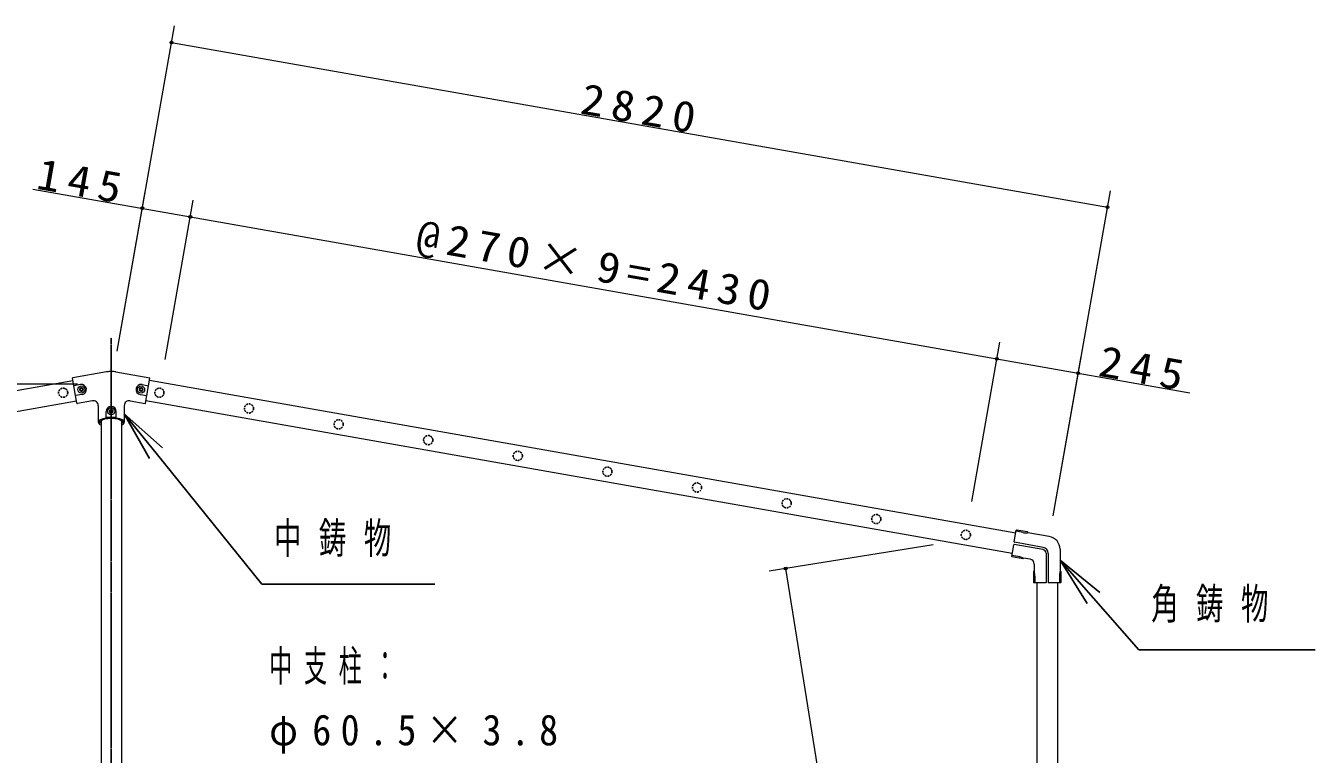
# Model space of a CAD drawing. Units: millimetres at full size. Extents: x -19540 to 0, y -2746 to 13350.
# Drawn here: x -14776 to -10950, y 4632 to 6794 of the extents above; entities that cross this region are included whole.
import ezdxf

# ---------------------------------------------------------------- set-up
doc = ezdxf.new("R2010")
doc.units = ezdxf.units.MM
doc.linetypes.add('USER2', pattern=[6, 3, -1, 1, -1])
doc.linetypes.add('USER4', pattern=[8, 5, -3])
doc.layers.add('線', color=7, linetype='Continuous', lineweight=13)
doc.layers.add('補助', color=2, linetype='Continuous', lineweight=25)
doc.styles.add('ＭＳ ゴシック', font='')
doc.styles.get('ＭＳ ゴシック').set_extended_font_data('MS Gothic')

# ---------------------------------------------------------------- blocks, each defined once
blk = doc.blocks.new('dimension_origin')
at = {"color": 0, "linetype": 'Continuous', "lineweight": -2}
blk.add_circle((0, 0), 1.25, dxfattribs=at)

msp = doc.modelspace()

# ---------------------------------------------------------------- linework, layer by layer
at = {"layer": '線', "color": 20, "linetype": 'USER2', "lineweight": 25}
msp.add_line((-14522.806, 2911.281), (-14522.806, 5867.691), dxfattribs=at)
at = {"layer": '線'}
for p, q in [((-17206.772, 5287.495), (-14636.402, 5740.526)), ((-14624.623, 5673.799), (-14637.647, 5747.66)), ((-14536.698, 5766.475), (-14636.836, 5748.818)), ((-14508.914, 5766.475), (-14408.777, 5748.818)), ((-14420.989, 5673.799), (-14407.965, 5747.66)), ((-11838.84, 5287.495), (-14409.21, 5740.526)), ((-14614.043, 5728.975), (-14633.74, 5725.502)), ((-14431.569, 5728.975), (-14411.872, 5725.502)), ((-17196.266, 5227.914), (-14625.896, 5680.945)), ((-14608.834, 5699.43), (-14628.53, 5695.957)), ((-14578.911, 5680.844), (-14623.465, 5672.988)), ((-14561.306, 5666.072), (-14561.306, 5617.068)), ((-14484.306, 5666.072), (-14484.306, 5617.068)), ((-14466.701, 5680.844), (-14422.147, 5672.988)), ((-14436.778, 5699.43), (-14417.082, 5695.957)), ((-11849.346, 5227.914), (-14419.716, 5680.945)), ((-14537.806, 5630.056), (-14537.806, 5648.809)), ((-14508.806, 5630.919), (-14536.806, 5630.919)), ((-14507.806, 5630.056), (-14507.806, 5648.809)), ((-14492.543, 5625.281), (-14492.543, 5625.207)), ((-14553.056, 5621.132), (-14553.056, 3150.387)), ((-14492.556, 5621.132), (-14492.556, 3150.387)), ((-11843.355, 5261.89), (-11837.277, 5296.358)), ((-11818.102, 5289.931), (-11837.798, 5293.404)), ((-11803.62, 5291.439), (-11836.119, 5297.17)), ((-11802.983, 5289.296), (-11802.809, 5290.281)), ((-11739.177, 5278.045), (-11802.983, 5289.296)), ((-11850.909, 5219.051), (-11844.831, 5253.519)), ((-11758.159, 5239.252), (-11843.672, 5254.33)), ((-11757.443, 5245.726), (-11842.544, 5260.732)), ((-11826.918, 5217.867), (-11850.388, 5222.005)), ((-11817.599, 5212.162), (-11850.097, 5217.892)), ((-11816.44, 5212.973), (-11816.267, 5213.958)), ((-11796.257, 5210.43), (-11816.267, 5213.958)), ((-11748.862, 5228.173), (-11748.862, 5141.34)), ((-11742.362, 5227.753), (-11742.362, 5141.34)), ((-11707.362, 5240.13), (-11707.362, 5175.34)), ((-11785.862, 5174.34), (-11785.862, 5141.4)), ((-11783.862, 5175.34), (-11784.862, 5175.34)), ((-11783.862, 5195.658), (-11783.862, 5175.34)), ((-11706.362, 5175.34), (-11707.362, 5175.34)), ((-11705.362, 5174.34), (-11705.362, 5141.4)), ((-11749.862, 5140.34), (-11784.802, 5140.34)), ((-11781.862, 5160.34), (-11781.862, 5140.34)), ((-11775.862, 5140.34), (-11775.862, 3140.041)), ((-11706.422, 5140.34), (-11741.362, 5140.34)), ((-11715.362, 5140.34), (-11715.362, 3140.041)), ((-11709.362, 5160.34), (-11709.362, 5140.34))]:
    msp.add_line(p, q, dxfattribs=at)
at = {"layer": '線', "color": 2, "lineweight": 25}
for p, q in [((-14555.143, 5615.956), (-14561.169, 5615.956)), ((-14555.141, 5618.185), (-14561.167, 5618.185)), ((-14484.445, 5618.185), (-14490.471, 5618.185)), ((-14484.443, 5615.956), (-14490.469, 5615.956))]:
    msp.add_line(p, q, dxfattribs=at)
for points in [[(-14613.748, 5718.202), (-14616.058, 5714.202), (-14613.748, 5710.202), (-14609.129, 5710.202), (-14606.82, 5714.202), (-14609.129, 5718.202)], [(-14525.115, 5653.713), (-14527.425, 5649.713), (-14525.115, 5645.713), (-14520.497, 5645.713), (-14518.187, 5649.713), (-14520.497, 5653.713)]]:
    msp.add_lwpolyline(points, close=True, dxfattribs=at)
at = {"layer": '線', "color": 4, "linetype": 'USER4', "lineweight": 25}
for centre in [(-14665.605, 5704.662), (-14380.007, 5704.662), (-14114.105, 5657.797), (-13848.204, 5610.931), (-13582.302, 5564.066), (-13316.401, 5517.201), (-13050.499, 5470.335), (-12784.598, 5423.47), (-12518.696, 5376.604), (-12252.795, 5329.739), (-11986.893, 5282.873)]:
    msp.add_circle(centre, 13.6, dxfattribs=at)
at = {"layer": '線'}
for centre in [(-14611.439, 5714.202), (-14434.173, 5714.202), (-14522.806, 5649.713)]:
    msp.add_circle(centre, 10.5, dxfattribs=at)
for centre, radius, start, end in [((-14636.662, 5747.833), 1, 100, 190), ((-14522.806, 5687.691), 80, 90, 100), ((-14522.806, 5687.691), 80, 80, 90), ((-14408.95, 5747.833), 1, 350, 80), ((-14611.439, 5714.202), 15, 280, 100), ((-14434.173, 5714.202), 15, 80, 260), ((-14623.638, 5673.973), 1, 190, 280), ((-14576.306, 5666.072), 15, 0, 100), ((-14522.806, 5648.809), 15, 0, 180), ((-14469.306, 5666.072), 15, 80, 180), ((-14421.974, 5673.973), 1, 260, 350), ((-14538.806, 5630.056), 1, 278.78138, 0), ((-14536.806, 5631.919), 1, 180, 270), ((-14508.806, 5631.919), 1, 270, 0), ((-14506.806, 5630.056), 1, 180, 261.21862), ((-11836.292, 5296.185), 1, 80, 170), ((-11808.769, 5331.828), 42.924, 257.44186, 275.88669), ((-11803.794, 5290.454), 1, 350, 80), ((-11843.846, 5253.346), 1, 80, 170), ((-11842.37, 5261.716), 1, 170, 260), ((-11760.612, 5227.753), 18.25, 0, 80), ((-11745.862, 5240.13), 38.5, 0, 80), ((-11849.924, 5218.877), 1, 170, 260), ((-11836.251, 5175.97), 42.924, 64.11331, 82.55814), ((-11817.425, 5213.147), 1, 260, 350), ((-11798.862, 5195.658), 15, 0, 80), ((-11760.112, 5228.173), 11.25, 0, 80), ((-11784.862, 5174.34), 1, 90, 180), ((-11859.268, 5157.652), 77.452, 1.98843, 12.30121), ((-11631.956, 5157.652), 77.452, 167.69879, 178.01157), ((-11706.362, 5174.34), 1, 0, 90), ((-11784.802, 5141.4), 1.06, 180, 270), ((-11749.862, 5141.34), 1, 270, 0), ((-11741.362, 5141.34), 1, 180, 270), ((-11706.422, 5141.4), 1.06, 270, 0), ((-11706.422, 5141.4), 1.06, 270, 0), ((-11706.422, 5141.4), 1.06, 270, 0), ((-11706.422, 5141.4), 1.06, 270, 0)]:
    msp.add_arc(centre, radius, start, end, dxfattribs=at)
for major_axis, start_param, end_param in [((-38.5, 0), 5.13661892, 6.28318531), ((-32.5, 0), 2.76842933, 6.658589), ((38.5, 0), 6.28318531, 7.4297517), ((-38.5, 0), 6.28318531, 6.95069034), ((38.5, 0), 5.61679805, 6.28318531)]:
    msp.add_ellipse((-14522.806, 5617.068), major_axis=major_axis, ratio=0.34202, start_param=start_param, end_param=end_param, dxfattribs=at)
at = {"layer": '補助', "lineweight": 13}
for p, q in [((-14505.448, 5828.313), (-14335.301, 6793.683)), ((-14343.98, 6744.441), (-11566.786, 6254.959)), ((-14755.055, 6309.188), (-14287.969, 6226.863)), ((-14505.448, 5828.313), (-14422.089, 6301.273)), ((-14362.649, 5803.144), (-14279.29, 6276.104)), ((-14362.649, 5803.144), (-14279.29, 6276.104)), ((-11728.254, 5338.83), (-11558.107, 6304.2)), ((-14287.969, 6226.863), (-11894.855, 5805.074)), ((-11969.536, 5381.355), (-11886.177, 5854.316)), ((-11969.536, 5381.355), (-11886.176, 5854.315)), ((-11894.856, 5805.075), (-11322.253, 5704.154)), ((-11728.255, 5338.83), (-11644.896, 5811.79)), ((-14622.806, 5729.831), (-18600, 5729.831)), ((-12083.442, 5253.492), (-12570.809, 5174.721)), ((-12284.508, 3716.717), (-12521.45, 5182.698))]:
    msp.add_line(p, q, dxfattribs=at)
at = {"layer": '補助'}
for p, q in [((-14409.464, 5509.201), (-14484.319, 5641.57)), ((-14370.579, 5540.633), (-14484.319, 5641.57)), ((-14484.319, 5641.57), (-14390.021, 5524.917)), ((-14390.021, 5524.917), (-14076.041, 5136.502)), ((-11626.987, 5078.643), (-11707.362, 5207.736)), ((-11589.463, 5111.689), (-11707.362, 5207.736)), ((-11707.362, 5207.736), (-11608.225, 5095.166)), ((-14076.041, 5136.502), (-14026.041, 5136.502)), ((-14026.041, 5136.502), (-13562.731, 5136.502)), ((-11608.225, 5095.166), (-11473.099, 4941.732)), ((-11473.099, 4941.732), (-11423.099, 4941.732)), ((-11423.099, 4941.732), (-10950.201, 4941.732))]:
    msp.add_line(p, q, dxfattribs=at)
msp.add_lwpolyline([(-14436.483, 5718.202), (-14438.792, 5714.202), (-14436.483, 5710.202), (-14431.864, 5710.202), (-14429.555, 5714.202), (-14431.864, 5718.202)], close=True, dxfattribs=at)
for centre in [(-14611.439, 5714.202), (-14434.173, 5714.202), (-14522.806, 5649.713)]:
    msp.add_circle(centre, 5, dxfattribs=at)

# ---------------------------------------------------------------- block references
at = {"layer": '補助', "lineweight": 13, "xscale": 3.33, "yscale": 3.33}
for p, rotation in [((-14343.98, 6744.441), 350), ((-14430.767, 6252.032), 350), ((-11566.786, 6254.959), 170), ((-14287.969, 6226.863), 350), ((-14287.969, 6226.863), 170), ((-11894.856, 5805.075), 350), ((-11894.855, 5805.074), 170), ((-11653.575, 5762.549), 170), ((-12521.45, 5182.698), 279.2)]:
    msp.add_blockref('dimension_origin', p, dxfattribs=dict(at, rotation=rotation))

# ---------------------------------------------------------------- texts
at = {"layer": '補助', "char_height": 91.64, "attachment_point": 8, "rotation": 350.004, "style": 'ＭＳ ゴシック'}
for s, insert in [('\\T1.33;\\W1.1;2820', (-12955.209, 6500.685)), ('\\T1.33;\\W1.1;145', (-14614.193, 6285.376)), ('\\T1.32;\\W1.1;@270×9=2430', (-13091.238, 6016.954)), ('\\T1.33;\\W1.1;245', (-11462.768, 5729.935))]:
    msp.add_mtext(s, dxfattribs=dict(at, insert=insert))
at = {"layer": '補助', "char_height": 91.64, "attachment_point": 1, "style": 'ＭＳ ゴシック'}
for s, insert in [('\\T1.64;\\W0.65;中鋳物', (-14039.791, 5319.11)), ('\\T1.64;\\W0.65;角鋳物', (-11436.849, 5124.341)), ('\\T1.5;\\W0.55;中支柱：', (-14054.145, 4940.089)), ('\\T1.5;\\W0.9;φ60.5×3.8', (-14054.145, 4749.872))]:
    msp.add_mtext(s, dxfattribs=dict(at, insert=insert))

doc.saveas('drawing.dxf')
